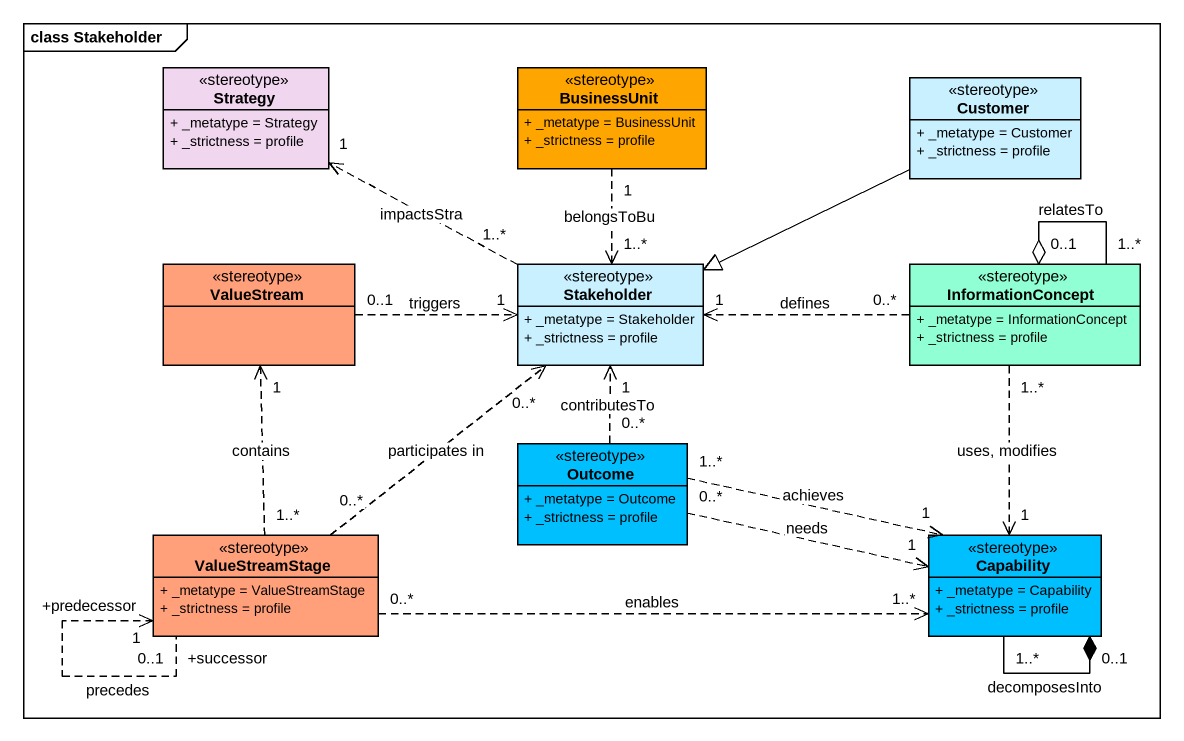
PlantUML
@startuml
mainframe class Stakeholder
hide circle
hide empty members
skinparam classAttributeIconSize 0
class Strategy <<stereotype>> #F0D6EF {
  + _metatype = Strategy
  + _strictness = profile
}
class BusinessUnit <<stereotype>> #FFA500 {
  + _metatype = BusinessUnit
  + _strictness = profile
}
class Customer <<stereotype>> #C8F0FE {
  + _metatype = Customer
  + _strictness = profile
}
class ValueStream <<stereotype>> #FFA07A
class Stakeholder <<stereotype>> #C8F0FE {
  + _metatype = Stakeholder
  + _strictness = profile
}
class InformationConcept <<stereotype>> #90FFD3 {
  + _metatype = InformationConcept
  + _strictness = profile
}
class Outcome <<stereotype>> #00BFFF {
  + _metatype = Outcome
  + _strictness = profile
}
class ValueStreamStage <<stereotype>> #FFA07A {
  + _metatype = ValueStreamStage
  + _strictness = profile
}
class Capability <<stereotype>> #00BFFF {
  + _metatype = Capability
  + _strictness = profile
}
BusinessUnit "1" ..> "1..*" Stakeholder : belongsToBu
Customer -left-|> Stakeholder
ValueStream "0..1" .right.> "1" Stakeholder : triggers
Stakeholder "1..*" .left.> "1" Strategy : impactsStra
InformationConcept "0..*" .left.> "1" Stakeholder : defines
InformationConcept "1..*" --o "0..1" InformationConcept : relatesTo
InformationConcept "1..*" ..> "1" Capability : uses, modifies
Outcome "0..*" .up.> "1" Stakeholder : contributesTo
Outcome "1..*" .right.> "1" Capability : achieves
Outcome "0..*" .right.> "1" Capability : needs
ValueStreamStage "1..*" .up.> "1" ValueStream : contains
ValueStreamStage "0..*" .up.> "0..*" Stakeholder : participates in
ValueStreamStage "+predecessor\n1" <.. "+successor\n0..1" ValueStreamStage : precedes
ValueStreamStage "0..*" .right.> "1..*" Capability : enables
Capability "1..*" --* "0..1" Capability : decomposesInto
@enduml
